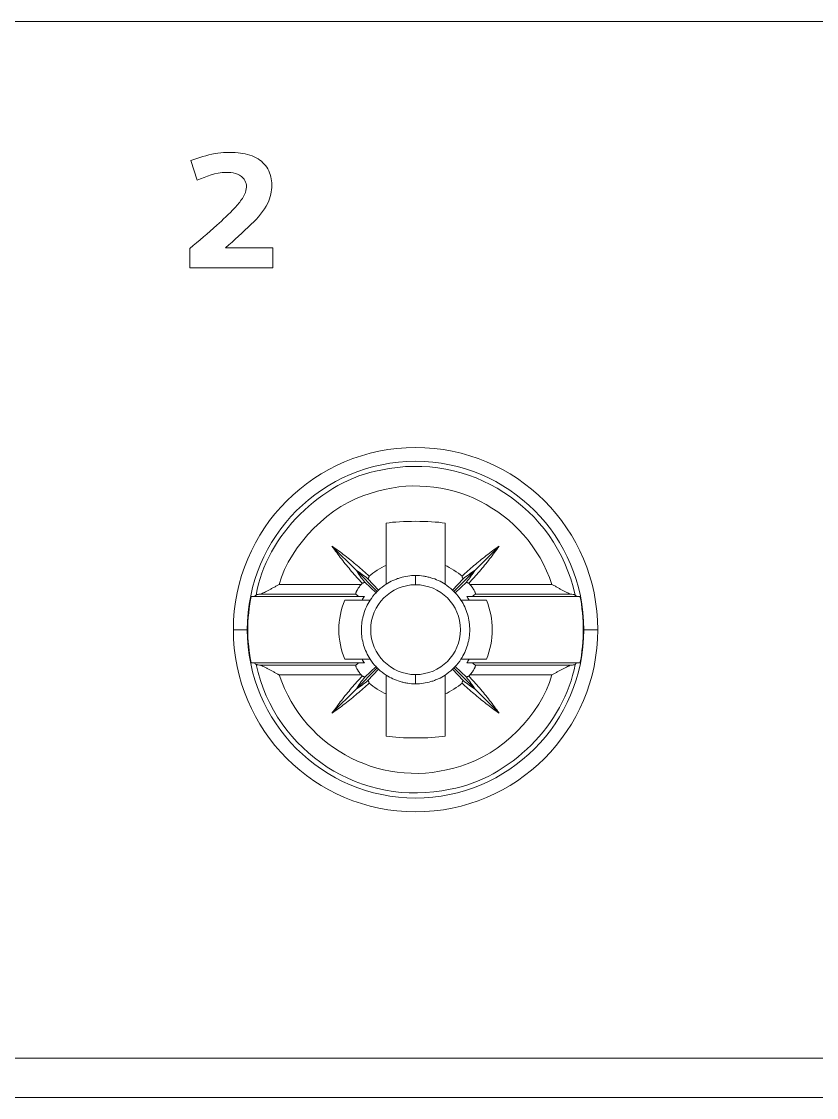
# Model space of a CAD drawing. Header units: millimetres. Extents: x 4137 to 6698, y 1400 to 3585.
# Drawn here: x 4476.71 to 4492.86, y 2776.75 to 2798.61 of the extents above; entities that cross this region are included whole.
import ezdxf

# ---------------------------------------------------------------- set-up
doc = ezdxf.new("R2010")
doc.units = ezdxf.units.MM
doc.layers.add('000-PI-Oprema', color=30, linetype='Continuous', lineweight=5)

msp = doc.modelspace()

# ---------------------------------------------------------------- linework, layer by layer
at = {"layer": '000-PI-Oprema', "color": 0, "linetype": 'ByBlock', "lineweight": 0, "ltscale": 0.25}
for p, q in [((4493.57, 2798.607), (4458.165, 2798.607)), ((4480.284, 2795.384), (4480.154, 2795.786)), ((4480.154, 2795.786), (4480.284, 2795.384)), ((4480.134, 2793.606), (4480.134, 2793.996)), ((4480.86, 2794.012), (4481.819, 2794.012)), ((4481.819, 2794.012), (4481.819, 2793.606)), ((4481.819, 2793.606), (4480.134, 2793.606)), ((4480.134, 2793.606), (4481.819, 2793.606)), ((4484.119, 2788.419), (4484.119, 2787.561)), ((4485.319, 2788.419), (4485.319, 2787.561)), ((4483.021, 2787.952), (4483.509, 2787.465)), ((4485.928, 2787.465), (4486.416, 2787.952)), ((4483.509, 2787.465), (4483.941, 2787.033)), ((4484.719, 2787.355), (4484.719, 2787.167)), ((4485.497, 2787.033), (4485.928, 2787.465)), ((4481.95, 2787.174), (4483.614, 2787.174)), ((4483.915, 2787.006), (4483.685, 2787.221)), ((4483.752, 2787.289), (4483.968, 2787.059)), ((4485.47, 2787.059), (4485.685, 2787.289)), ((4485.752, 2787.221), (4485.522, 2787.006)), ((4485.823, 2787.174), (4487.488, 2787.174)), ((4481.442, 2786.93), (4483.562, 2786.93)), ((4483.504, 2786.975), (4481.546, 2786.975)), ((4485.875, 2786.93), (4487.995, 2786.93)), ((4487.891, 2786.975), (4485.933, 2786.975)), ((4483.633, 2786.855), (4483.279, 2786.855)), ((4486.158, 2786.855), (4485.805, 2786.855)), ((4481.018, 2786.255), (4481.3, 2786.255)), ((4481.312, 2786.255), (4481.3, 2786.255)), ((4488.125, 2786.255), (4488.137, 2786.255)), ((4488.419, 2786.255), (4488.137, 2786.255)), ((4483.279, 2785.655), (4483.633, 2785.655)), ((4485.805, 2785.655), (4486.158, 2785.655)), ((4481.442, 2785.58), (4483.562, 2785.58)), ((4483.504, 2785.535), (4481.546, 2785.535)), ((4483.509, 2785.045), (4483.941, 2785.477)), ((4483.685, 2785.289), (4483.915, 2785.504)), ((4483.968, 2785.451), (4483.752, 2785.221)), ((4485.685, 2785.221), (4485.47, 2785.451)), ((4485.497, 2785.477), (4485.928, 2785.045)), ((4485.522, 2785.504), (4485.752, 2785.289)), ((4485.875, 2785.58), (4487.995, 2785.58)), ((4487.891, 2785.535), (4485.933, 2785.535)), ((4481.95, 2785.335), (4483.614, 2785.335)), ((4484.719, 2785.155), (4484.719, 2785.343)), ((4485.823, 2785.335), (4487.488, 2785.335)), ((4483.021, 2784.558), (4483.509, 2785.045)), ((4484.119, 2784.949), (4484.119, 2784.091)), ((4485.319, 2784.949), (4485.319, 2784.091)), ((4485.928, 2785.045), (4486.416, 2784.558)), ((4476.368, 2777.554), (4493.57, 2777.554)), ((4493.57, 2776.754), (4476.368, 2776.754))]:
    msp.add_line(p, q, dxfattribs=at)
for points in [[(4480.154, 2795.786), (4480.316, 2795.84), (4480.478, 2795.895), (4480.645, 2795.924)], [(4480.645, 2795.924), (4480.798, 2795.95), (4480.956, 2795.956), (4481.113, 2795.94)], [(4481.113, 2795.94), (4481.242, 2795.927), (4481.371, 2795.9), (4481.484, 2795.837)], [(4481.484, 2795.837), (4481.58, 2795.784), (4481.664, 2795.706), (4481.718, 2795.612)], [(4480.865, 2795.543), (4480.654, 2795.539), (4480.469, 2795.461), (4480.284, 2795.384)], [(4481.217, 2795.427), (4481.134, 2795.518), (4480.995, 2795.544), (4480.865, 2795.543)], [(4481.718, 2795.612), (4481.774, 2795.515), (4481.799, 2795.4), (4481.8, 2795.286)], [(4481.276, 2795.315), (4481.266, 2795.357), (4481.245, 2795.395), (4481.217, 2795.427)], [(4481.274, 2795.174), (4481.285, 2795.22), (4481.288, 2795.269), (4481.276, 2795.315)], [(4481.8, 2795.286), (4481.8, 2795.159), (4481.771, 2795.033), (4481.718, 2794.92)], [(4481.045, 2794.821), (4481.102, 2794.882), (4481.156, 2794.945), (4481.201, 2795.015)], [(4481.201, 2795.015), (4481.233, 2795.064), (4481.26, 2795.117), (4481.274, 2795.174)], [(4480.68, 2794.469), (4480.806, 2794.582), (4480.929, 2794.697), (4481.045, 2794.821)], [(4481.718, 2794.92), (4481.641, 2794.756), (4481.513, 2794.619), (4481.381, 2794.49)], [(4480.134, 2793.996), (4480.318, 2794.152), (4480.501, 2794.308), (4480.68, 2794.469)], [(4481.381, 2794.49), (4481.211, 2794.322), (4481.036, 2794.167), (4480.86, 2794.012)], [(4484.014, 2789.496), (4485.804, 2789.884), (4487.57, 2788.749), (4487.959, 2786.959)], [(4483.799, 2789.024), (4485.328, 2789.532), (4486.98, 2788.704), (4487.488, 2787.174)], [(4481.478, 2786.959), (4481.685, 2788.16), (4482.814, 2789.288), (4484.014, 2789.496)], [(4481.95, 2787.174), (4482.167, 2787.976), (4482.998, 2788.806), (4483.799, 2789.024)], [(4484.119, 2788.419), (4484.429, 2788.468), (4485.008, 2788.468), (4485.319, 2788.419)], [(4483.021, 2787.952), (4483.111, 2787.89), (4483.198, 2787.825), (4483.283, 2787.759)], [(4483.215, 2787.691), (4483.149, 2787.776), (4483.084, 2787.863), (4483.021, 2787.952)], [(4486.154, 2787.759), (4486.24, 2787.825), (4486.327, 2787.89), (4486.416, 2787.952)], [(4486.416, 2787.952), (4486.353, 2787.863), (4486.289, 2787.776), (4486.222, 2787.691)], [(4483.419, 2787.439), (4483.349, 2787.521), (4483.281, 2787.605), (4483.215, 2787.691)], [(4483.283, 2787.759), (4483.369, 2787.693), (4483.453, 2787.624), (4483.535, 2787.555)], [(4485.903, 2787.555), (4485.985, 2787.624), (4486.069, 2787.693), (4486.154, 2787.759)], [(4486.222, 2787.691), (4486.156, 2787.605), (4486.088, 2787.521), (4486.018, 2787.439)], [(4483.634, 2787.199), (4483.561, 2787.277), (4483.489, 2787.357), (4483.419, 2787.439)], [(4483.509, 2787.465), (4483.537, 2787.423), (4483.566, 2787.382), (4483.595, 2787.341)], [(4483.509, 2787.465), (4483.551, 2787.437), (4483.592, 2787.408), (4483.632, 2787.378)], [(4483.535, 2787.555), (4483.617, 2787.484), (4483.697, 2787.413), (4483.776, 2787.34)], [(4483.632, 2787.378), (4483.673, 2787.349), (4483.713, 2787.319), (4483.752, 2787.289)], [(4484.119, 2787.561), (4484.019, 2787.52), (4483.854, 2787.414), (4483.776, 2787.34)], [(4484.561, 2787.343), (4484.509, 2787.336), (4484.457, 2787.325), (4484.407, 2787.309)], [(4484.719, 2787.355), (4484.665, 2787.355), (4484.613, 2787.352), (4484.561, 2787.343)], [(4484.877, 2787.343), (4484.825, 2787.352), (4484.772, 2787.355), (4484.719, 2787.355)], [(4484.955, 2787.329), (4484.929, 2787.335), (4484.904, 2787.34), (4484.877, 2787.343)], [(4485.662, 2787.34), (4485.583, 2787.414), (4485.419, 2787.52), (4485.319, 2787.561)], [(4485.662, 2787.34), (4485.74, 2787.413), (4485.821, 2787.484), (4485.903, 2787.555)], [(4485.805, 2787.378), (4485.764, 2787.349), (4485.725, 2787.319), (4485.685, 2787.289)], [(4486.018, 2787.439), (4485.948, 2787.357), (4485.877, 2787.277), (4485.803, 2787.199)], [(4485.928, 2787.465), (4485.887, 2787.437), (4485.845, 2787.408), (4485.805, 2787.378)], [(4485.928, 2787.465), (4485.901, 2787.423), (4485.872, 2787.382), (4485.842, 2787.341)], [(4481.837, 2787.112), (4481.855, 2787.123), (4481.875, 2787.133), (4481.893, 2787.143)], [(4481.893, 2787.143), (4481.913, 2787.154), (4481.931, 2787.164), (4481.95, 2787.174)], [(4483.614, 2787.174), (4483.596, 2787.154), (4483.58, 2787.132), (4483.565, 2787.111)], [(4483.595, 2787.341), (4483.624, 2787.301), (4483.654, 2787.261), (4483.685, 2787.221)], [(4483.634, 2787.199), (4483.629, 2787.192), (4483.619, 2787.181), (4483.614, 2787.174)], [(4483.641, 2787.2), (4483.639, 2787.199), (4483.636, 2787.199), (4483.634, 2787.199)], [(4483.649, 2787.202), (4483.646, 2787.201), (4483.644, 2787.2), (4483.641, 2787.2)], [(4483.657, 2787.205), (4483.654, 2787.203), (4483.652, 2787.203), (4483.649, 2787.202)], [(4483.665, 2787.208), (4483.662, 2787.207), (4483.66, 2787.205), (4483.657, 2787.205)], [(4483.674, 2787.214), (4483.671, 2787.212), (4483.668, 2787.21), (4483.665, 2787.208)], [(4483.685, 2787.221), (4483.681, 2787.219), (4483.678, 2787.216), (4483.674, 2787.214)], [(4483.76, 2787.299), (4483.758, 2787.296), (4483.755, 2787.293), (4483.752, 2787.289)], [(4483.765, 2787.309), (4483.764, 2787.305), (4483.762, 2787.303), (4483.76, 2787.299)], [(4483.769, 2787.317), (4483.768, 2787.314), (4483.767, 2787.312), (4483.765, 2787.309)], [(4483.772, 2787.325), (4483.771, 2787.322), (4483.77, 2787.32), (4483.769, 2787.317)], [(4483.968, 2787.059), (4484.003, 2787.094), (4484.076, 2787.151), (4484.119, 2787.177)], [(4484.258, 2787.254), (4484.21, 2787.232), (4484.164, 2787.206), (4484.119, 2787.177)], [(4484.331, 2787.284), (4484.306, 2787.275), (4484.282, 2787.265), (4484.258, 2787.254)], [(4484.407, 2787.309), (4484.381, 2787.302), (4484.356, 2787.294), (4484.331, 2787.284)], [(4485.032, 2787.309), (4485.007, 2787.316), (4484.981, 2787.323), (4484.955, 2787.329)], [(4485.18, 2787.254), (4485.132, 2787.276), (4485.083, 2787.294), (4485.032, 2787.309)], [(4485.319, 2787.177), (4485.274, 2787.206), (4485.228, 2787.232), (4485.18, 2787.254)], [(4485.47, 2787.059), (4485.435, 2787.094), (4485.361, 2787.151), (4485.319, 2787.177)], [(4485.664, 2787.332), (4485.663, 2787.335), (4485.662, 2787.337), (4485.662, 2787.34)], [(4485.666, 2787.325), (4485.665, 2787.327), (4485.664, 2787.329), (4485.664, 2787.332)], [(4485.668, 2787.317), (4485.667, 2787.32), (4485.666, 2787.322), (4485.666, 2787.325)], [(4485.672, 2787.309), (4485.67, 2787.312), (4485.669, 2787.314), (4485.668, 2787.317)], [(4485.678, 2787.299), (4485.676, 2787.303), (4485.674, 2787.305), (4485.672, 2787.309)], [(4485.685, 2787.289), (4485.682, 2787.293), (4485.68, 2787.296), (4485.678, 2787.299)], [(4485.842, 2787.341), (4485.813, 2787.301), (4485.783, 2787.261), (4485.752, 2787.221)], [(4485.763, 2787.214), (4485.76, 2787.216), (4485.757, 2787.219), (4485.752, 2787.221)], [(4485.772, 2787.209), (4485.769, 2787.21), (4485.766, 2787.212), (4485.763, 2787.214)], [(4485.781, 2787.205), (4485.778, 2787.205), (4485.775, 2787.207), (4485.772, 2787.209)], [(4485.788, 2787.202), (4485.786, 2787.203), (4485.783, 2787.203), (4485.781, 2787.205)], [(4485.796, 2787.2), (4485.793, 2787.2), (4485.791, 2787.201), (4485.788, 2787.202)], [(4485.803, 2787.199), (4485.801, 2787.199), (4485.799, 2787.199), (4485.796, 2787.2)], [(4485.823, 2787.174), (4485.819, 2787.181), (4485.809, 2787.192), (4485.803, 2787.199)], [(4485.872, 2787.111), (4485.857, 2787.132), (4485.841, 2787.154), (4485.823, 2787.174)], [(4487.488, 2787.174), (4487.506, 2787.164), (4487.525, 2787.154), (4487.544, 2787.143)], [(4487.544, 2787.143), (4487.563, 2787.133), (4487.582, 2787.123), (4487.6, 2787.112)], [(4481.38, 2786.93), (4481.34, 2786.758), (4481.307, 2786.431), (4481.312, 2786.255)], [(4481.478, 2786.959), (4481.482, 2786.962), (4481.489, 2786.965), (4481.501, 2786.968)], [(4481.501, 2786.968), (4481.507, 2786.969), (4481.513, 2786.97), (4481.52, 2786.972)], [(4481.52, 2786.972), (4481.528, 2786.973), (4481.537, 2786.974), (4481.546, 2786.975)], [(4481.546, 2786.975), (4481.557, 2786.977), (4481.569, 2786.98), (4481.582, 2786.984)], [(4481.673, 2787.024), (4481.69, 2787.032), (4481.707, 2787.041), (4481.725, 2787.051)], [(4481.725, 2787.051), (4481.743, 2787.061), (4481.762, 2787.07), (4481.78, 2787.081)], [(4481.78, 2787.081), (4481.799, 2787.091), (4481.817, 2787.101), (4481.837, 2787.112)], [(4483.503, 2786.983), (4483.502, 2786.979), (4483.503, 2786.977), (4483.504, 2786.975)], [(4483.506, 2786.999), (4483.504, 2786.993), (4483.503, 2786.987), (4483.503, 2786.983)], [(4483.504, 2786.975), (4483.514, 2786.968), (4483.524, 2786.96), (4483.533, 2786.953)], [(4483.51, 2787.009), (4483.508, 2787.006), (4483.507, 2787.002), (4483.506, 2786.999)], [(4483.514, 2787.021), (4483.512, 2787.017), (4483.511, 2787.013), (4483.51, 2787.009)], [(4483.52, 2787.034), (4483.518, 2787.03), (4483.516, 2787.025), (4483.514, 2787.021)], [(4483.528, 2787.048), (4483.525, 2787.044), (4483.522, 2787.039), (4483.52, 2787.034)], [(4483.533, 2786.953), (4483.543, 2786.945), (4483.553, 2786.937), (4483.562, 2786.93)], [(4483.678, 2786.93), (4483.665, 2786.912), (4483.643, 2786.875), (4483.633, 2786.855)], [(4483.797, 2786.855), (4483.822, 2786.897), (4483.88, 2786.971), (4483.915, 2787.006)], [(4483.941, 2787.033), (4483.934, 2787.026), (4483.921, 2787.013), (4483.915, 2787.006)], [(4483.968, 2787.059), (4483.961, 2787.052), (4483.947, 2787.039), (4483.941, 2787.033)], [(4485.497, 2787.033), (4485.49, 2787.039), (4485.477, 2787.052), (4485.47, 2787.059)], [(4485.522, 2787.006), (4485.516, 2787.013), (4485.503, 2787.026), (4485.497, 2787.033)], [(4485.641, 2786.855), (4485.615, 2786.897), (4485.557, 2786.971), (4485.522, 2787.006)], [(4485.805, 2786.855), (4485.794, 2786.875), (4485.772, 2786.912), (4485.76, 2786.93)], [(4485.883, 2787.095), (4485.879, 2787.1), (4485.876, 2787.106), (4485.872, 2787.111)], [(4485.893, 2787.079), (4485.89, 2787.084), (4485.886, 2787.089), (4485.883, 2787.095)], [(4485.902, 2787.063), (4485.899, 2787.068), (4485.896, 2787.073), (4485.893, 2787.079)], [(4485.91, 2787.048), (4485.907, 2787.053), (4485.905, 2787.058), (4485.902, 2787.063)], [(4485.923, 2787.021), (4485.92, 2787.029), (4485.915, 2787.038), (4485.91, 2787.048)], [(4485.928, 2787.009), (4485.927, 2787.013), (4485.925, 2787.017), (4485.923, 2787.021)], [(4485.932, 2786.999), (4485.931, 2787.001), (4485.929, 2787.005), (4485.928, 2787.009)], [(4487.6, 2787.112), (4487.619, 2787.102), (4487.638, 2787.092), (4487.657, 2787.081)], [(4487.657, 2787.081), (4487.675, 2787.071), (4487.693, 2787.061), (4487.711, 2787.052)], [(4487.711, 2787.052), (4487.729, 2787.042), (4487.746, 2787.033), (4487.763, 2787.025)], [(4487.763, 2787.025), (4487.78, 2787.017), (4487.796, 2787.008), (4487.812, 2787.001)], [(4487.812, 2787.001), (4487.827, 2786.995), (4487.842, 2786.989), (4487.855, 2786.984)], [(4487.855, 2786.984), (4487.868, 2786.98), (4487.881, 2786.977), (4487.891, 2786.975)], [(4487.891, 2786.975), (4487.91, 2786.973), (4487.925, 2786.97), (4487.937, 2786.968)], [(4487.937, 2786.968), (4487.942, 2786.966), (4487.947, 2786.965), (4487.951, 2786.964)], [(4487.951, 2786.964), (4487.955, 2786.962), (4487.957, 2786.961), (4487.959, 2786.959)], [(4487.977, 2786.945), (4487.971, 2786.95), (4487.965, 2786.955), (4487.959, 2786.959)], [(4487.995, 2786.93), (4487.989, 2786.935), (4487.983, 2786.94), (4487.977, 2786.945)], [(4488.125, 2786.255), (4488.131, 2786.431), (4488.098, 2786.758), (4488.058, 2786.93)], [(4483.72, 2786.716), (4483.698, 2786.669), (4483.68, 2786.619), (4483.665, 2786.569)], [(4483.797, 2786.855), (4483.767, 2786.811), (4483.742, 2786.764), (4483.72, 2786.716)], [(4485.718, 2786.716), (4485.696, 2786.764), (4485.67, 2786.811), (4485.641, 2786.855)], [(4485.773, 2786.567), (4485.759, 2786.617), (4485.74, 2786.667), (4485.718, 2786.716)], [(4483.645, 2786.492), (4483.639, 2786.465), (4483.634, 2786.439), (4483.63, 2786.413)], [(4483.654, 2786.53), (4483.651, 2786.517), (4483.647, 2786.504), (4483.645, 2786.492)], [(4483.665, 2786.569), (4483.661, 2786.556), (4483.657, 2786.543), (4483.654, 2786.53)], [(4485.808, 2786.412), (4485.8, 2786.465), (4485.788, 2786.516), (4485.773, 2786.567)], [(4481.312, 2786.255), (4481.307, 2786.079), (4481.34, 2785.752), (4481.38, 2785.58)], [(4485.816, 2786.333), (4485.814, 2786.36), (4485.811, 2786.386), (4485.808, 2786.412)], [(4488.058, 2785.58), (4488.098, 2785.752), (4488.131, 2786.079), (4488.125, 2786.255)], [(4483.621, 2786.177), (4483.623, 2786.151), (4483.626, 2786.124), (4483.63, 2786.097)], [(4483.63, 2786.097), (4483.638, 2786.045), (4483.649, 2785.993), (4483.664, 2785.943)], [(4485.793, 2786.019), (4485.799, 2786.044), (4485.803, 2786.071), (4485.807, 2786.097)], [(4483.664, 2785.943), (4483.679, 2785.893), (4483.698, 2785.843), (4483.72, 2785.795)], [(4485.717, 2785.794), (4485.739, 2785.842), (4485.758, 2785.891), (4485.773, 2785.942)], [(4485.773, 2785.942), (4485.777, 2785.954), (4485.78, 2785.967), (4485.783, 2785.98)], [(4485.783, 2785.98), (4485.787, 2785.993), (4485.79, 2786.006), (4485.793, 2786.019)], [(4483.633, 2785.655), (4483.643, 2785.635), (4483.665, 2785.599), (4483.678, 2785.58)], [(4483.72, 2785.795), (4483.742, 2785.746), (4483.767, 2785.7), (4483.797, 2785.655)], [(4483.915, 2785.504), (4483.88, 2785.539), (4483.822, 2785.612), (4483.797, 2785.655)], [(4485.522, 2785.504), (4485.557, 2785.539), (4485.615, 2785.612), (4485.641, 2785.655)], [(4485.641, 2785.655), (4485.67, 2785.7), (4485.695, 2785.746), (4485.717, 2785.794)], [(4485.76, 2785.58), (4485.772, 2785.599), (4485.794, 2785.635), (4485.805, 2785.655)], [(4481.442, 2785.58), (4481.448, 2785.575), (4481.454, 2785.57), (4481.46, 2785.566)], [(4481.46, 2785.566), (4481.466, 2785.56), (4481.472, 2785.555), (4481.478, 2785.55)], [(4485.423, 2783.015), (4483.634, 2782.626), (4481.867, 2783.761), (4481.478, 2785.55)], [(4481.487, 2785.546), (4481.483, 2785.548), (4481.48, 2785.549), (4481.478, 2785.55)], [(4481.501, 2785.542), (4481.495, 2785.544), (4481.49, 2785.545), (4481.487, 2785.546)], [(4481.546, 2785.535), (4481.527, 2785.537), (4481.512, 2785.539), (4481.501, 2785.542)], [(4481.565, 2785.531), (4481.558, 2785.532), (4481.552, 2785.534), (4481.546, 2785.535)], [(4481.586, 2785.524), (4481.579, 2785.527), (4481.572, 2785.529), (4481.565, 2785.531)], [(4481.632, 2785.506), (4481.616, 2785.513), (4481.6, 2785.519), (4481.586, 2785.524)], [(4481.682, 2785.482), (4481.664, 2785.49), (4481.648, 2785.499), (4481.632, 2785.506)], [(4481.707, 2785.468), (4481.699, 2785.473), (4481.69, 2785.477), (4481.682, 2785.482)], [(4481.733, 2785.455), (4481.724, 2785.459), (4481.716, 2785.464), (4481.707, 2785.468)], [(4481.84, 2785.396), (4481.804, 2785.416), (4481.769, 2785.436), (4481.733, 2785.455)], [(4481.895, 2785.366), (4481.876, 2785.376), (4481.858, 2785.386), (4481.84, 2785.396)], [(4483.504, 2785.535), (4483.503, 2785.533), (4483.502, 2785.531), (4483.503, 2785.527)], [(4483.503, 2785.527), (4483.503, 2785.525), (4483.503, 2785.523), (4483.503, 2785.52)], [(4483.503, 2785.52), (4483.504, 2785.517), (4483.505, 2785.515), (4483.506, 2785.512)], [(4483.533, 2785.557), (4483.524, 2785.55), (4483.514, 2785.542), (4483.504, 2785.535)], [(4483.506, 2785.512), (4483.507, 2785.508), (4483.508, 2785.505), (4483.509, 2785.501)], [(4483.509, 2785.501), (4483.511, 2785.497), (4483.512, 2785.493), (4483.514, 2785.489)], [(4483.514, 2785.489), (4483.518, 2785.481), (4483.522, 2785.472), (4483.528, 2785.462)], [(4483.528, 2785.462), (4483.53, 2785.457), (4483.533, 2785.452), (4483.536, 2785.447)], [(4483.562, 2785.58), (4483.553, 2785.572), (4483.543, 2785.565), (4483.533, 2785.557)], [(4483.536, 2785.447), (4483.539, 2785.442), (4483.541, 2785.437), (4483.545, 2785.431)], [(4483.545, 2785.431), (4483.548, 2785.426), (4483.551, 2785.421), (4483.555, 2785.415)], [(4483.555, 2785.415), (4483.558, 2785.411), (4483.562, 2785.405), (4483.565, 2785.4)], [(4483.565, 2785.4), (4483.58, 2785.377), (4483.596, 2785.356), (4483.614, 2785.335)], [(4483.915, 2785.504), (4483.921, 2785.497), (4483.934, 2785.484), (4483.941, 2785.477)], [(4483.941, 2785.477), (4483.947, 2785.47), (4483.961, 2785.457), (4483.968, 2785.451)], [(4484.119, 2785.333), (4484.076, 2785.359), (4484.003, 2785.417), (4483.968, 2785.451)], [(4485.319, 2785.333), (4485.361, 2785.359), (4485.435, 2785.417), (4485.47, 2785.451)], [(4487.959, 2785.55), (4487.752, 2784.351), (4486.623, 2783.222), (4485.423, 2783.015)], [(4485.47, 2785.451), (4485.477, 2785.457), (4485.49, 2785.47), (4485.497, 2785.477)], [(4485.497, 2785.477), (4485.503, 2785.484), (4485.516, 2785.497), (4485.522, 2785.504)], [(4485.823, 2785.335), (4485.841, 2785.356), (4485.857, 2785.377), (4485.872, 2785.4)], [(4485.872, 2785.4), (4485.879, 2785.41), (4485.886, 2785.421), (4485.893, 2785.431)], [(4485.893, 2785.431), (4485.899, 2785.442), (4485.905, 2785.452), (4485.91, 2785.462)], [(4485.91, 2785.462), (4485.913, 2785.467), (4485.915, 2785.472), (4485.917, 2785.476)], [(4485.917, 2785.476), (4485.919, 2785.481), (4485.921, 2785.485), (4485.923, 2785.489)], [(4485.923, 2785.489), (4485.925, 2785.493), (4485.927, 2785.497), (4485.928, 2785.501)], [(4485.928, 2785.501), (4485.929, 2785.505), (4485.931, 2785.508), (4485.932, 2785.511)], [(4485.932, 2785.511), (4485.934, 2785.518), (4485.935, 2785.523), (4485.935, 2785.527)], [(4485.935, 2785.527), (4485.935, 2785.531), (4485.934, 2785.533), (4485.933, 2785.535)], [(4487.598, 2785.396), (4487.579, 2785.386), (4487.561, 2785.376), (4487.543, 2785.366)], [(4487.704, 2785.455), (4487.669, 2785.436), (4487.633, 2785.416), (4487.598, 2785.396)], [(4487.731, 2785.468), (4487.722, 2785.464), (4487.713, 2785.459), (4487.704, 2785.455)], [(4487.756, 2785.482), (4487.748, 2785.477), (4487.739, 2785.473), (4487.731, 2785.468)], [(4487.806, 2785.506), (4487.79, 2785.499), (4487.773, 2785.49), (4487.756, 2785.482)], [(4487.891, 2785.535), (4487.879, 2785.533), (4487.866, 2785.53), (4487.852, 2785.524)], [(4487.917, 2785.539), (4487.909, 2785.537), (4487.901, 2785.536), (4487.891, 2785.535)], [(4487.937, 2785.542), (4487.931, 2785.541), (4487.924, 2785.539), (4487.917, 2785.539)], [(4487.959, 2785.55), (4487.956, 2785.548), (4487.948, 2785.545), (4487.937, 2785.542)], [(4487.959, 2785.55), (4487.965, 2785.555), (4487.971, 2785.56), (4487.977, 2785.566)], [(4487.977, 2785.566), (4487.983, 2785.57), (4487.989, 2785.575), (4487.995, 2785.58)], [(4481.922, 2785.351), (4481.913, 2785.355), (4481.904, 2785.361), (4481.895, 2785.366)], [(4481.936, 2785.343), (4481.931, 2785.346), (4481.927, 2785.348), (4481.922, 2785.351)], [(4481.95, 2785.335), (4481.945, 2785.338), (4481.941, 2785.34), (4481.936, 2785.343)], [(4485.638, 2783.486), (4484.109, 2782.978), (4482.458, 2783.807), (4481.95, 2785.335)], [(4483.419, 2785.071), (4483.489, 2785.153), (4483.561, 2785.233), (4483.634, 2785.312)], [(4483.776, 2785.17), (4483.697, 2785.097), (4483.617, 2785.025), (4483.535, 2784.956)], [(4483.614, 2785.335), (4483.619, 2785.329), (4483.629, 2785.318), (4483.634, 2785.312)], [(4483.632, 2785.131), (4483.673, 2785.16), (4483.713, 2785.191), (4483.752, 2785.221)], [(4483.634, 2785.312), (4483.636, 2785.311), (4483.639, 2785.311), (4483.641, 2785.311)], [(4483.657, 2785.306), (4483.66, 2785.304), (4483.663, 2785.303), (4483.665, 2785.302)], [(4483.665, 2785.302), (4483.668, 2785.3), (4483.671, 2785.298), (4483.674, 2785.296)], [(4483.674, 2785.296), (4483.678, 2785.294), (4483.681, 2785.292), (4483.685, 2785.289)], [(4483.765, 2785.202), (4483.767, 2785.198), (4483.768, 2785.196), (4483.769, 2785.193)], [(4483.769, 2785.193), (4483.77, 2785.191), (4483.771, 2785.188), (4483.772, 2785.185)], [(4483.772, 2785.185), (4483.773, 2785.183), (4483.774, 2785.18), (4483.774, 2785.178)], [(4483.774, 2785.178), (4483.775, 2785.176), (4483.775, 2785.173), (4483.776, 2785.17)], [(4483.776, 2785.17), (4483.854, 2785.096), (4484.019, 2784.99), (4484.119, 2784.949)], [(4484.119, 2785.333), (4484.164, 2785.304), (4484.21, 2785.278), (4484.257, 2785.257)], [(4484.257, 2785.257), (4484.305, 2785.235), (4484.354, 2785.216), (4484.405, 2785.201)], [(4484.405, 2785.201), (4484.43, 2785.193), (4484.456, 2785.187), (4484.482, 2785.181)], [(4484.482, 2785.181), (4484.508, 2785.176), (4484.534, 2785.171), (4484.56, 2785.167)], [(4484.56, 2785.167), (4484.613, 2785.159), (4484.665, 2785.155), (4484.719, 2785.155)], [(4485.031, 2785.2), (4485.056, 2785.208), (4485.081, 2785.216), (4485.106, 2785.226)], [(4485.106, 2785.226), (4485.131, 2785.236), (4485.156, 2785.245), (4485.18, 2785.256)], [(4485.18, 2785.256), (4485.228, 2785.278), (4485.274, 2785.304), (4485.319, 2785.333)], [(4485.319, 2784.949), (4485.419, 2784.99), (4485.583, 2785.096), (4485.662, 2785.17)], [(4487.488, 2785.335), (4487.27, 2784.534), (4486.439, 2783.704), (4485.638, 2783.486)], [(4485.662, 2785.17), (4485.662, 2785.173), (4485.663, 2785.176), (4485.664, 2785.178)], [(4485.903, 2784.956), (4485.821, 2785.025), (4485.74, 2785.097), (4485.662, 2785.17)], [(4485.664, 2785.178), (4485.664, 2785.18), (4485.665, 2785.183), (4485.666, 2785.185)], [(4485.666, 2785.185), (4485.666, 2785.188), (4485.667, 2785.191), (4485.668, 2785.193)], [(4485.668, 2785.193), (4485.669, 2785.196), (4485.671, 2785.199), (4485.672, 2785.202)], [(4485.672, 2785.202), (4485.674, 2785.205), (4485.676, 2785.207), (4485.678, 2785.211)], [(4485.678, 2785.211), (4485.68, 2785.214), (4485.682, 2785.218), (4485.685, 2785.221)], [(4485.805, 2785.131), (4485.764, 2785.16), (4485.725, 2785.191), (4485.685, 2785.221)], [(4485.752, 2785.289), (4485.757, 2785.292), (4485.76, 2785.294), (4485.763, 2785.296)], [(4485.763, 2785.296), (4485.766, 2785.298), (4485.769, 2785.3), (4485.772, 2785.302)], [(4485.772, 2785.302), (4485.775, 2785.303), (4485.778, 2785.304), (4485.781, 2785.306)], [(4485.781, 2785.306), (4485.783, 2785.306), (4485.786, 2785.308), (4485.788, 2785.309)], [(4485.788, 2785.309), (4485.791, 2785.309), (4485.793, 2785.31), (4485.796, 2785.311)], [(4485.796, 2785.311), (4485.799, 2785.311), (4485.801, 2785.311), (4485.803, 2785.312)], [(4485.803, 2785.312), (4485.809, 2785.318), (4485.819, 2785.329), (4485.823, 2785.335)], [(4485.803, 2785.312), (4485.877, 2785.233), (4485.948, 2785.153), (4486.018, 2785.071)], [(4487.515, 2785.351), (4487.506, 2785.346), (4487.497, 2785.34), (4487.488, 2785.335)], [(4487.543, 2785.366), (4487.534, 2785.361), (4487.525, 2785.356), (4487.515, 2785.351)], [(4483.215, 2784.819), (4483.281, 2784.905), (4483.349, 2784.989), (4483.419, 2785.071)], [(4483.535, 2784.956), (4483.453, 2784.886), (4483.369, 2784.817), (4483.283, 2784.751)], [(4483.509, 2785.045), (4483.551, 2785.074), (4483.592, 2785.102), (4483.632, 2785.131)], [(4485.928, 2785.045), (4485.887, 2785.074), (4485.845, 2785.102), (4485.805, 2785.131)], [(4486.154, 2784.751), (4486.069, 2784.817), (4485.985, 2784.886), (4485.903, 2784.956)], [(4486.018, 2785.071), (4486.088, 2784.989), (4486.156, 2784.905), (4486.222, 2784.819)], [(4483.021, 2784.558), (4483.084, 2784.647), (4483.149, 2784.734), (4483.215, 2784.819)], [(4483.283, 2784.751), (4483.198, 2784.685), (4483.111, 2784.62), (4483.021, 2784.558)], [(4486.416, 2784.558), (4486.327, 2784.62), (4486.24, 2784.685), (4486.154, 2784.751)], [(4486.222, 2784.819), (4486.289, 2784.734), (4486.353, 2784.647), (4486.416, 2784.558)], [(4485.319, 2784.091), (4485.008, 2784.043), (4484.429, 2784.043), (4484.119, 2784.091)]]:
    msp.add_open_spline(points, degree=3, dxfattribs=at)
for points, knots in [([(4488.419, 2786.255), (4488.419, 2788.299), (4486.763, 2789.955), (4484.719, 2789.955), (4482.675, 2789.955), (4481.018, 2788.299), (4481.018, 2786.255), (4481.018, 2784.212), (4482.675, 2782.555), (4484.719, 2782.555), (4486.763, 2782.555), (4488.419, 2784.212), (4488.419, 2786.255), (4488.419, 2786.255), (4488.419, 2786.255), (4488.419, 2786.255)], [0, 0, 0, 0, 1, 1, 1, 2, 2, 2, 3, 3, 3, 4, 4, 4, 5, 5, 5, 5]), ([(4488.137, 2786.255), (4488.137, 2788.143), (4486.607, 2789.674), (4484.719, 2789.674), (4482.831, 2789.674), (4481.3, 2788.143), (4481.3, 2786.255)], [0, 0, 0, 0, 1, 1, 1, 2, 2, 2, 2]), ([(4484.119, 2787.561), (4484.119, 2787.518), (4484.119, 2787.474), (4484.119, 2787.431), (4484.119, 2787.388), (4484.119, 2787.345), (4484.119, 2787.303), (4484.119, 2787.261), (4484.119, 2787.219), (4484.119, 2787.177)], [0, 0, 0, 0, 1, 1, 1, 2, 2, 2, 3, 3, 3, 3]), ([(4485.319, 2787.177), (4485.319, 2787.219), (4485.319, 2787.261), (4485.319, 2787.303), (4485.319, 2787.345), (4485.319, 2787.387), (4485.319, 2787.431), (4485.319, 2787.473), (4485.319, 2787.518), (4485.319, 2787.561)], [0, 0, 0, 0, 1, 1, 1, 2, 2, 2, 3, 3, 3, 3]), ([(4483.776, 2787.34), (4483.775, 2787.337), (4483.775, 2787.335), (4483.774, 2787.332), (4483.774, 2787.329), (4483.773, 2787.327), (4483.772, 2787.325)], [0, 0, 0, 0, 1, 1, 1, 2, 2, 2, 2]), ([(4484.719, 2785.343), (4484.215, 2785.343), (4483.807, 2785.752), (4483.807, 2786.255), (4483.807, 2786.759), (4484.215, 2787.167), (4484.719, 2787.167)], [0, 0, 0, 0, 1, 1, 1, 2, 2, 2, 2]), ([(4484.719, 2787.167), (4485.223, 2787.167), (4485.631, 2786.759), (4485.631, 2786.255), (4485.631, 2785.752), (4485.223, 2785.343), (4484.719, 2785.343)], [0, 0, 0, 0, 1, 1, 1, 2, 2, 2, 2]), ([(4481.442, 2786.93), (4481.435, 2786.93), (4481.428, 2786.93), (4481.421, 2786.93), (4481.414, 2786.93), (4481.407, 2786.93), (4481.401, 2786.93), (4481.394, 2786.93), (4481.387, 2786.93), (4481.38, 2786.93)], [0, 0, 0, 0, 1, 1, 1, 2, 2, 2, 3, 3, 3, 3]), ([(4481.478, 2786.959), (4481.472, 2786.955), (4481.466, 2786.95), (4481.46, 2786.945), (4481.454, 2786.94), (4481.448, 2786.935), (4481.442, 2786.93)], [0, 0, 0, 0, 1, 1, 1, 2, 2, 2, 2]), ([(4481.582, 2786.984), (4481.596, 2786.989), (4481.61, 2786.995), (4481.625, 2787.001), (4481.64, 2787.008), (4481.657, 2787.016), (4481.673, 2787.024)], [1, 1, 1, 1, 2, 2, 2, 3, 3, 3, 3]), ([(4483.565, 2787.111), (4483.558, 2787.1), (4483.551, 2787.089), (4483.545, 2787.079), (4483.539, 2787.068), (4483.533, 2787.058), (4483.528, 2787.048)], [1, 1, 1, 1, 2, 2, 2, 3, 3, 3, 3]), ([(4483.678, 2786.93), (4483.658, 2786.93), (4483.639, 2786.93), (4483.62, 2786.93), (4483.601, 2786.93), (4483.582, 2786.93), (4483.562, 2786.93)], [0, 0, 0, 0, 1, 1, 1, 2, 2, 2, 2]), ([(4485.875, 2786.93), (4485.856, 2786.93), (4485.836, 2786.93), (4485.817, 2786.93), (4485.798, 2786.93), (4485.779, 2786.93), (4485.76, 2786.93)], [0, 0, 0, 0, 1, 1, 1, 2, 2, 2, 2]), ([(4485.875, 2786.93), (4485.885, 2786.937), (4485.894, 2786.945), (4485.904, 2786.953), (4485.914, 2786.96), (4485.923, 2786.968), (4485.933, 2786.975)], [0, 0, 0, 0, 1, 1, 1, 2, 2, 2, 2]), ([(4485.933, 2786.975), (4485.934, 2786.977), (4485.935, 2786.979), (4485.935, 2786.983), (4485.935, 2786.985), (4485.934, 2786.987), (4485.934, 2786.99), (4485.934, 2786.993), (4485.933, 2786.995), (4485.932, 2786.999)], [0, 0, 0, 0, 1, 1, 1, 2, 2, 2, 3, 3, 3, 3]), ([(4488.058, 2786.93), (4488.051, 2786.93), (4488.044, 2786.93), (4488.037, 2786.93), (4488.03, 2786.93), (4488.023, 2786.93), (4488.016, 2786.93), (4488.009, 2786.93), (4488.002, 2786.93), (4487.995, 2786.93)], [0, 0, 0, 0, 1, 1, 1, 2, 2, 2, 3, 3, 3, 3]), ([(4483.279, 2786.855), (4483.202, 2786.669), (4483.16, 2786.462), (4483.16, 2786.255), (4483.16, 2786.048), (4483.202, 2785.841), (4483.279, 2785.655)], [0, 0, 0, 0, 1, 1, 1, 2, 2, 2, 2]), ([(4483.797, 2786.855), (4483.769, 2786.855), (4483.743, 2786.855), (4483.715, 2786.855), (4483.688, 2786.855), (4483.661, 2786.855), (4483.633, 2786.855)], [0, 0, 0, 0, 1, 1, 1, 2, 2, 2, 2]), ([(4485.805, 2786.855), (4485.777, 2786.855), (4485.75, 2786.855), (4485.722, 2786.855), (4485.695, 2786.855), (4485.668, 2786.855), (4485.641, 2786.855)], [0, 0, 0, 0, 1, 1, 1, 2, 2, 2, 2]), ([(4486.158, 2785.655), (4486.235, 2785.841), (4486.277, 2786.048), (4486.277, 2786.255), (4486.277, 2786.462), (4486.235, 2786.669), (4486.158, 2786.855)], [0, 0, 0, 0, 1, 1, 1, 2, 2, 2, 2]), ([(4481.3, 2786.255), (4481.3, 2784.367), (4482.831, 2782.836), (4484.719, 2782.836), (4486.607, 2782.836), (4488.137, 2784.367), (4488.137, 2786.255)], [0, 0, 0, 0, 1, 1, 1, 2, 2, 2, 2]), ([(4483.63, 2786.413), (4483.623, 2786.361), (4483.619, 2786.309), (4483.619, 2786.256), (4483.619, 2786.23), (4483.62, 2786.204), (4483.621, 2786.177)], [5, 5, 5, 5, 6, 6, 6, 7, 7, 7, 7]), ([(4485.807, 2786.097), (4485.815, 2786.149), (4485.819, 2786.202), (4485.819, 2786.254), (4485.819, 2786.28), (4485.818, 2786.307), (4485.816, 2786.333)], [5, 5, 5, 5, 6, 6, 6, 7, 7, 7, 7]), ([(4483.633, 2785.655), (4483.661, 2785.655), (4483.688, 2785.655), (4483.715, 2785.655), (4483.743, 2785.655), (4483.769, 2785.655), (4483.797, 2785.655)], [0, 0, 0, 0, 1, 1, 1, 2, 2, 2, 2]), ([(4485.641, 2785.655), (4485.668, 2785.655), (4485.695, 2785.655), (4485.722, 2785.655), (4485.75, 2785.655), (4485.777, 2785.655), (4485.805, 2785.655)], [0, 0, 0, 0, 1, 1, 1, 2, 2, 2, 2]), ([(4481.38, 2785.58), (4481.387, 2785.58), (4481.394, 2785.58), (4481.401, 2785.58), (4481.407, 2785.58), (4481.414, 2785.58), (4481.421, 2785.58), (4481.428, 2785.58), (4481.435, 2785.58), (4481.442, 2785.58)], [0, 0, 0, 0, 1, 1, 1, 2, 2, 2, 3, 3, 3, 3]), ([(4483.562, 2785.58), (4483.582, 2785.58), (4483.601, 2785.58), (4483.62, 2785.58), (4483.639, 2785.58), (4483.658, 2785.58), (4483.678, 2785.58)], [0, 0, 0, 0, 1, 1, 1, 2, 2, 2, 2]), ([(4485.76, 2785.58), (4485.779, 2785.58), (4485.798, 2785.58), (4485.817, 2785.58), (4485.836, 2785.58), (4485.856, 2785.58), (4485.875, 2785.58)], [0, 0, 0, 0, 1, 1, 1, 2, 2, 2, 2]), ([(4485.933, 2785.535), (4485.923, 2785.542), (4485.914, 2785.55), (4485.904, 2785.557), (4485.894, 2785.565), (4485.885, 2785.572), (4485.875, 2785.58)], [0, 0, 0, 0, 1, 1, 1, 2, 2, 2, 2]), ([(4487.852, 2785.524), (4487.844, 2785.522), (4487.837, 2785.519), (4487.829, 2785.516), (4487.822, 2785.513), (4487.814, 2785.509), (4487.806, 2785.506)], [1, 1, 1, 1, 2, 2, 2, 3, 3, 3, 3]), ([(4487.995, 2785.58), (4488.002, 2785.58), (4488.009, 2785.58), (4488.016, 2785.58), (4488.023, 2785.58), (4488.03, 2785.58), (4488.037, 2785.58), (4488.044, 2785.58), (4488.051, 2785.58), (4488.058, 2785.58)], [0, 0, 0, 0, 1, 1, 1, 2, 2, 2, 3, 3, 3, 3]), ([(4483.509, 2785.045), (4483.537, 2785.087), (4483.566, 2785.128), (4483.595, 2785.169), (4483.624, 2785.209), (4483.654, 2785.249), (4483.685, 2785.289)], [0, 0, 0, 0, 1, 1, 1, 2, 2, 2, 2]), ([(4483.641, 2785.311), (4483.644, 2785.31), (4483.647, 2785.309), (4483.649, 2785.309), (4483.652, 2785.308), (4483.654, 2785.306), (4483.657, 2785.306)], [1, 1, 1, 1, 2, 2, 2, 3, 3, 3, 3]), ([(4483.752, 2785.221), (4483.756, 2785.218), (4483.758, 2785.214), (4483.76, 2785.211), (4483.762, 2785.207), (4483.764, 2785.205), (4483.765, 2785.202)], [0, 0, 0, 0, 1, 1, 1, 2, 2, 2, 2]), ([(4484.119, 2785.333), (4484.119, 2785.291), (4484.119, 2785.249), (4484.119, 2785.207), (4484.119, 2785.165), (4484.119, 2785.123), (4484.119, 2785.079), (4484.119, 2785.036), (4484.119, 2784.993), (4484.119, 2784.949)], [0, 0, 0, 0, 1, 1, 1, 2, 2, 2, 3, 3, 3, 3]), ([(4484.719, 2785.155), (4484.772, 2785.155), (4484.825, 2785.159), (4484.877, 2785.167), (4484.929, 2785.174), (4484.98, 2785.185), (4485.031, 2785.2)], [0, 0, 0, 0, 1, 1, 1, 2, 2, 2, 2]), ([(4485.319, 2784.949), (4485.319, 2784.993), (4485.319, 2785.036), (4485.319, 2785.079), (4485.319, 2785.123), (4485.319, 2785.165), (4485.319, 2785.207), (4485.319, 2785.249), (4485.319, 2785.291), (4485.319, 2785.333)], [0, 0, 0, 0, 1, 1, 1, 2, 2, 2, 3, 3, 3, 3]), ([(4485.928, 2785.045), (4485.901, 2785.087), (4485.872, 2785.128), (4485.842, 2785.169), (4485.813, 2785.209), (4485.783, 2785.249), (4485.752, 2785.289)], [0, 0, 0, 0, 1, 1, 1, 2, 2, 2, 2])]:
    msp.add_open_spline(points, degree=3, knots=knots, dxfattribs=at)

doc.saveas('drawing.dxf')
